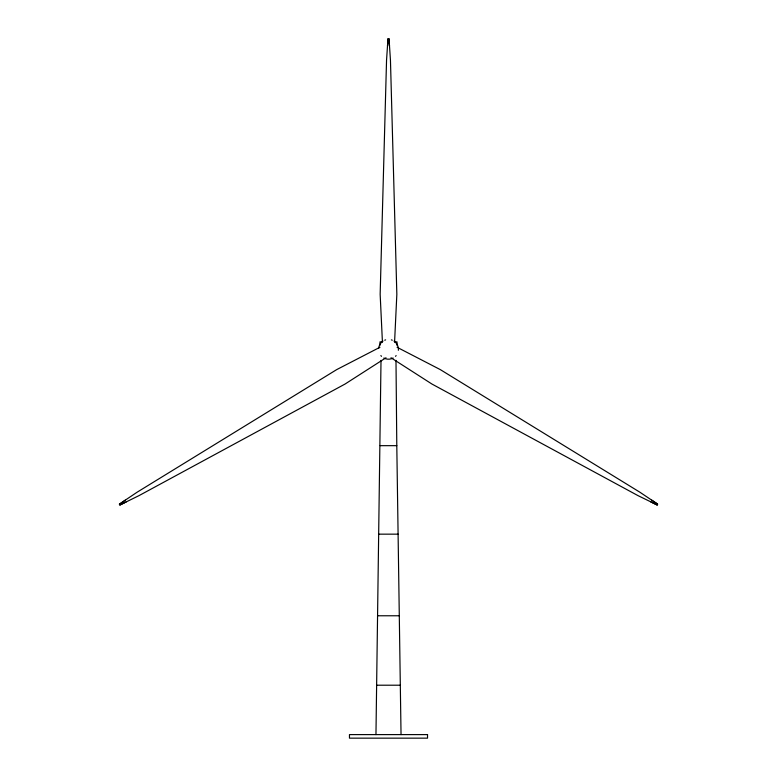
<?xml version="1.0" encoding="UTF-8"?>
<svg xmlns="http://www.w3.org/2000/svg" width="777" height="777" viewBox="0 0 777 777"><rect width="100%" height="100%" fill="white"/><g stroke="black" fill="none" stroke-linecap="round" stroke-linejoin="round"><path stroke-width="1.17" d="M375.961 734.605L381.012 360.382M394.59 341.88L396.843 294.328L390.452 60.14L389.034 38.85L387.976 38.85L386.548 60.14L380.157 294.328L382.41 341.88M398.339 350.291L398.387 349.329M387.509 45.95L387.976 38.85M391.006 357.77L431.963 384.052L637.966 495.609L657.157 504.953M657.235 504.817L657.604 504.186M395.493 356.313L396.144 355.594M125.272 500.165L119.473 504.312M385.994 357.77L345.037 384.052L139.034 495.609L119.881 505.031L119.357 504.118L137.082 492.229L336.703 369.609L379.943 347.27M119.881 505.021L126.262 501.874M384.712 340.19L385.635 339.87M382.255 341.88L379.982 341.88L379.982 345.318M394.745 341.88L397.018 341.88L397.018 345.318M380.206 445.668L396.794 445.668L401.039 734.605M378.875 534.158L398.125 534.158M377.651 615.772L399.349 615.772M376.641 685.207L400.359 685.207M391.365 339.87L392.288 340.19M650.737 501.874L657.119 505.021M397.057 347.27L440.297 369.609L639.918 492.229L657.643 504.118L651.728 500.165M380.856 355.594L381.507 356.313M389.024 38.85L389.491 45.95M395.988 360.382L396.794 445.668M393.162 358.042A9.887 9.887 0 0 1 383.838 358.042M378.661 348.358A9.887 9.887 0 0 1 383.012 341.103M393.988 341.103A9.887 9.887 0 0 1 398.339 348.358M427.535 734.605L349.465 734.605L349.465 738.15L427.535 738.15L427.535 734.605"/></g></svg>
